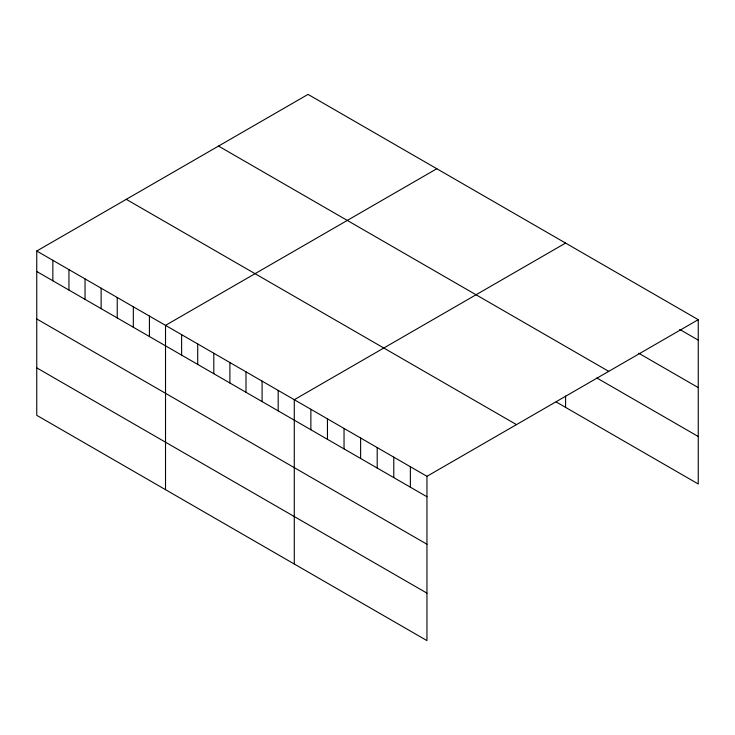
<?xml version="1.0" encoding="UTF-8"?>
<svg xmlns="http://www.w3.org/2000/svg" width="735" height="735" viewBox="0 0 735 735"><rect width="100%" height="100%" fill="white"/><g stroke="black" fill="none" stroke-linecap="round" stroke-linejoin="round"><path stroke-width="1.1" d="M36.75 251.021L426.952 476.308L426.952 640.608L36.75 415.33L36.75 251.021L308.048 94.392L698.25 319.67L698.25 483.979L556.11 401.916M436.81 168.738L165.522 325.366L165.522 489.666M565.582 243.074L294.285 399.711L294.285 564.011M426.952 476.308L698.25 319.67M679.719 329.436L698.25 340.14M638.743 353.25L698.25 387.602M218.516 146.081L608.727 371.359M596.792 377.937L698.25 436.507M126.273 199.332L516.484 424.619M36.75 271.481L426.952 496.768M36.75 318.953L426.952 544.24M36.75 367.858L426.952 593.145M565.582 396.082L565.582 407.383M410.369 466.734L410.369 487.195M393.785 457.152L393.785 477.621M377.202 447.578L377.202 468.048M360.619 438.005L360.619 458.475M344.035 428.431L344.035 448.892M327.452 418.858L327.452 439.319M310.868 409.285L310.868 429.745M278.188 390.414L278.188 410.883M262.092 381.125L262.092 401.586M245.995 371.827L245.995 392.297M229.899 362.539L229.899 382.999M213.802 353.241L213.802 373.711M197.706 343.952L197.706 364.413M181.619 334.655L181.619 355.124M149.425 316.068L149.425 336.538M133.329 306.78L133.329 327.24M117.232 297.482L117.232 317.952M101.136 288.193L101.136 308.654M85.04 278.896L85.04 299.365M68.943 269.607L68.943 290.068M52.846 260.309L52.846 280.779"/></g></svg>
